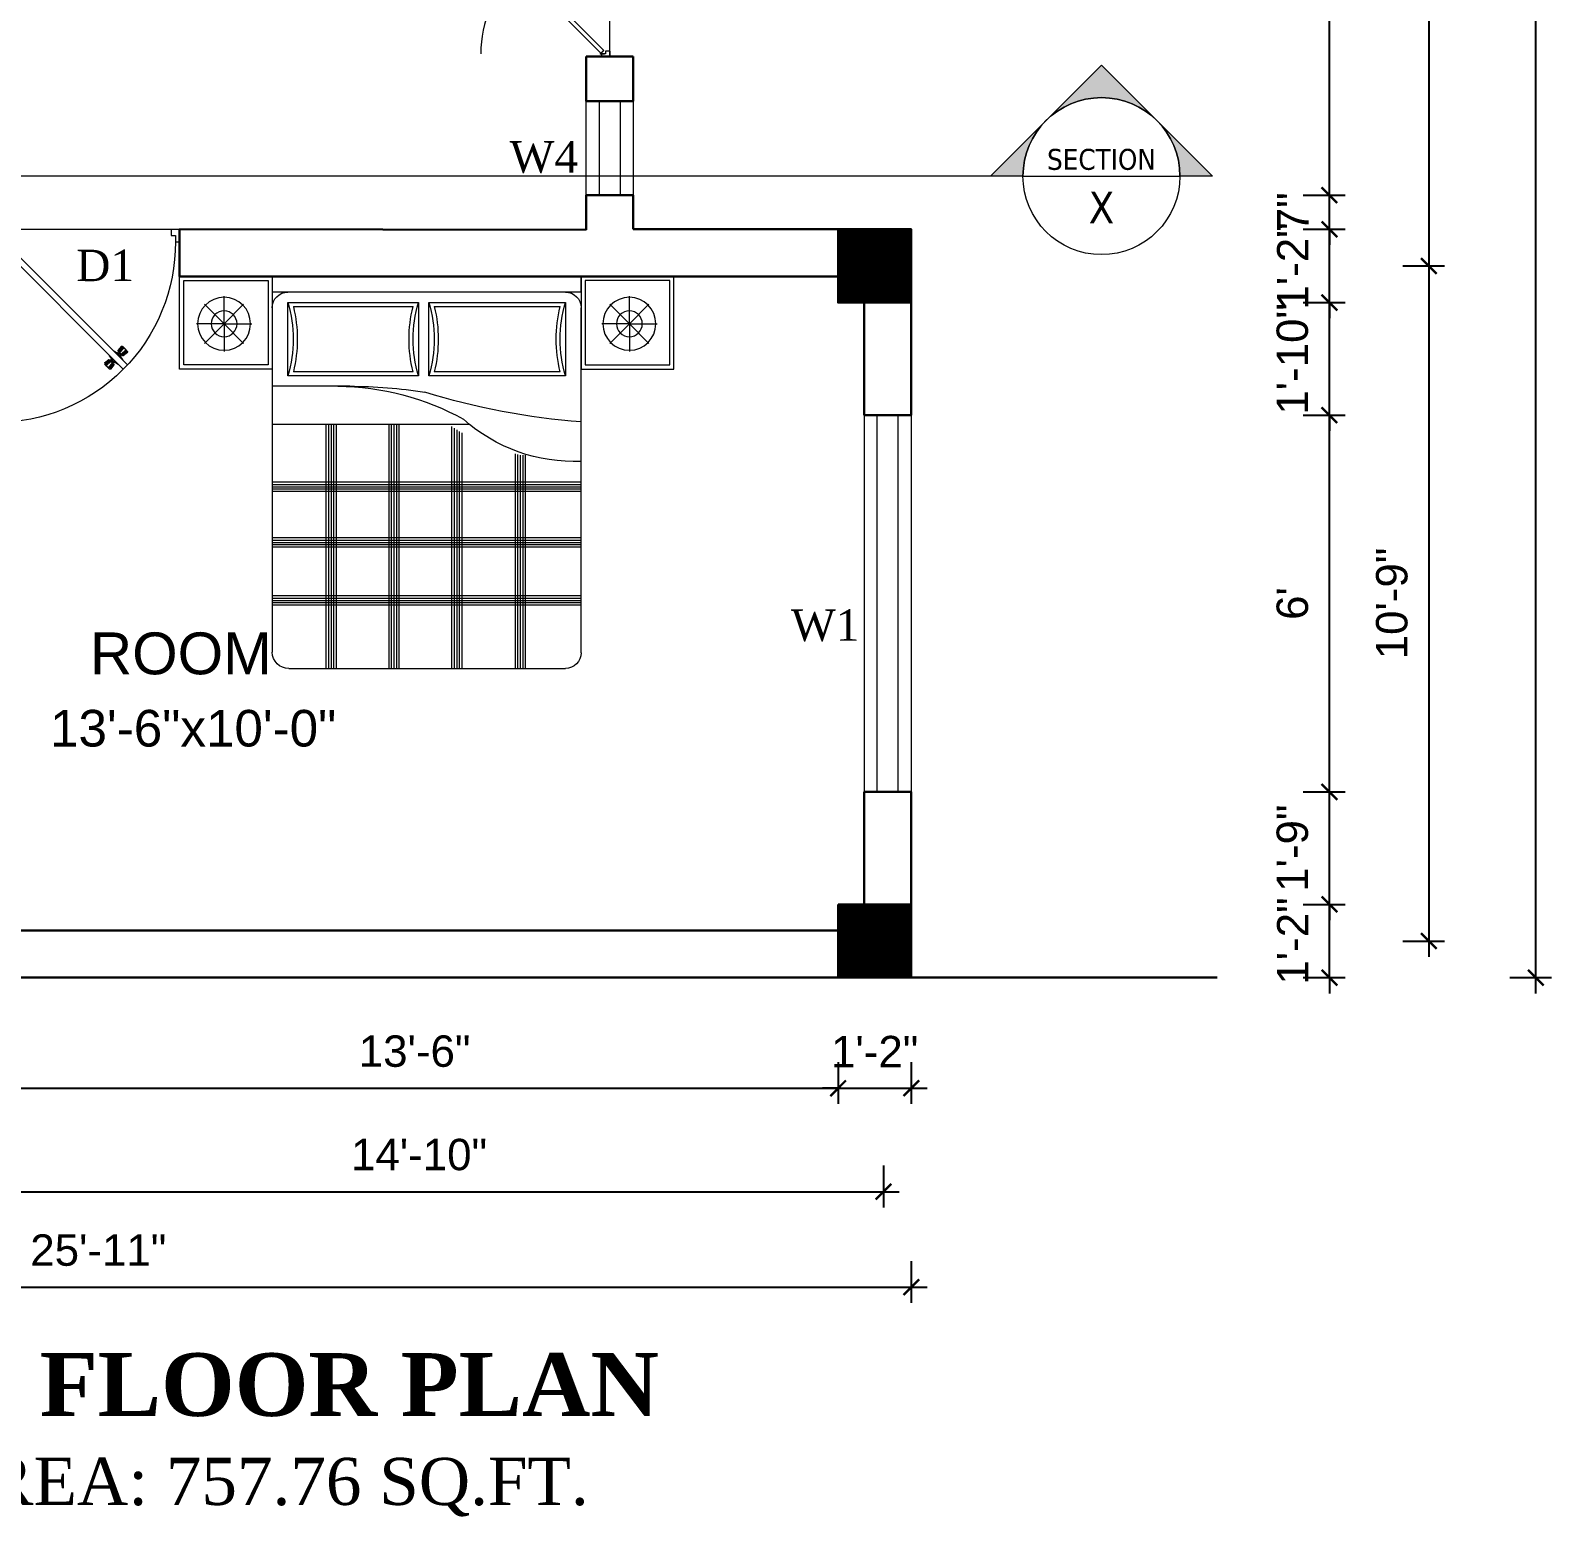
# Model space of a CAD drawing. Header units: inches. Extents: x -4737 to 13205, y 2479 to 13285.
# Drawn here: x -2824.5 to -2533.7, y 10623.5 to 10907.5 of the extents above; entities that cross this region are included whole.
import ezdxf
from ezdxf.enums import TextEntityAlignment as Align

# ---------------------------------------------------------------- set-up
doc = ezdxf.new("R2010")
doc.units = ezdxf.units.IN
doc.header["$MEASUREMENT"] = 0
doc.linetypes.add('HIDDEN2', pattern=[0.1875, 0.125, -0.0625])
for name, color, linetype, lineweight in [('A-FURN', 9, 'Continuous', 5), ('hatch-.09', 8, 'Continuous', 9), ('Label', 7, 'Continuous', 13), ('ns_DIMS', 1, 'Continuous', 0), ('ns_DIMS @ 1', 1, 'Continuous', 0), ('ns_TEXT', 7, 'Continuous', 13), ('PUERTAS', 7, 'Continuous', 9), ('Text', 7, 'Continuous', 13), ('WALL', 12, 'Continuous', 30), ('wall2', 1, 'Continuous', 15), ('windoow', 4, 'Continuous', 5)]:
    doc.layers.add(name, color=color, linetype=linetype, lineweight=lineweight)
doc.layers.add('furniture', color=253, linetype='Continuous')
doc.styles.add('arial 1000', font='arial.ttf')
doc.styles.add('dim', font='arial.ttf', dxfattribs={"height": 7})
doc.styles.get("Standard").update_dxf_attribs({"font": 'arial.ttf'})
doc.styles.add('Tahoma', font='tahoma.ttf')
doc.dimstyles.new("1-8'", dxfattribs={"dimtxt": 6, "dimasz": 3, "dimexe": 3, "dimexo": 6, "dimgap": 4, "dimtad": 1, "dimdec": 0, "dimzin": 0, "dimdsep": 46, "dimlunit": 4, "dimtxsty": 'arial 1000', "dimblk": 'ARCHTICK', "dimcen": 8, "dimdle": 3, "dimclrt": 7, "dimazin": 0, "dimtfac": 1, "dimtdec": 0, "dimtix": 1, "dimtmove": 2, "dimatfit": 3, "dimfxl": 5, "dimfxlon": 1, "dimarcsym": 0})

# ---------------------------------------------------------------- blocks, each defined once
blk = doc.blocks.new('A$C3AED30AC')
at = {"layer": 'A-FURN', "color": 147, "linetype": 'ByBlock'}
for p, q in [((0, 1532.2), (0, 1982.2)), ((0, 1982.2), (450, 1982.2)), ((450, 1982.2), (1949.6, 1982.2)), ((450, 1982.2), (450, 1532.2)), ((450, 1906), (450, 1982.2)), ((1949.6, 1982.2), (1949.6, 1532.2)), ((2399.6, 1982.2), (1949.6, 1982.2)), ((2399.6, 1532.2), (2399.6, 1982.2)), ((450, 1906), (1949.6, 1906)), ((450, 155.2), (450, 1829.8)), ((1949.6, 1829.8), (1949.6, 159)), ((450, 1532.2), (0, 1532.2)), ((1949.6, 1532.2), (2399.6, 1532.2)), ((1869.6, 79), (526.2, 79))]:
    blk.add_line(p, q, dxfattribs=at)
at = {"layer": 'A-FURN', "color": 8}
for p, q in [((20, 1552.2), (20, 1962.2)), ((20, 1962.2), (430, 1962.2)), ((430, 1962.2), (430, 1552.2)), ((1969.6, 1962.2), (1969.6, 1552.2)), ((2379.6, 1962.2), (1969.6, 1962.2)), ((2379.6, 1552.2), (2379.6, 1962.2)), ((430, 1552.2), (20, 1552.2)), ((1969.6, 1552.2), (2379.6, 1552.2))]:
    blk.add_line(p, q, dxfattribs=at)
at = {"layer": 'A-FURN', "color": 5, "linetype": 'ByBlock'}
for p, q in [((216, 1752.2), (121, 1847.2)), ((216, 1752.2), (216, 1886.6)), ((216, 1752.2), (311.1, 1847.2)), ((526.2, 1855.2), (526.2, 1499.6)), ((1189.3, 1855.2), (526.2, 1855.2)), ((1189.3, 1499.6), (1189.3, 1855.2)), ((1873.4, 1855.2), (1240.1, 1855.2)), ((1240.1, 1855.2), (1240.1, 1499.6)), ((1873.4, 1499.6), (1873.4, 1855.2)), ((2183.6, 1752.2), (2088.5, 1847.2)), ((2183.6, 1752.2), (2183.6, 1886.6)), ((2183.6, 1752.2), (2278.6, 1847.2)), ((216, 1752.2), (81.7, 1752.2)), ((216, 1752.2), (121, 1657.2)), ((216, 1752.2), (216, 1752.2)), ((216, 1752.2), (216, 1752.2)), ((216, 1752.2), (216, 1752.2)), ((216, 1752.2), (350.4, 1752.2)), ((216, 1752.2), (216, 1617.8)), ((216, 1752.2), (311.1, 1657.2)), ((2183.6, 1752.2), (2049.2, 1752.2)), ((2183.6, 1752.2), (2088.5, 1657.2)), ((2183.6, 1752.2), (2317.9, 1752.2)), ((2183.6, 1752.2), (2183.6, 1752.2)), ((2183.6, 1752.2), (2183.6, 1752.2)), ((2183.6, 1752.2), (2183.6, 1752.2)), ((2183.6, 1752.2), (2278.6, 1657.2)), ((2183.6, 1752.2), (2183.6, 1617.8)), ((526.2, 1499.6), (1189.3, 1499.6)), ((1240.1, 1499.6), (1873.4, 1499.6)), ((1573.7, 1448.8), (1949.6, 1448.8)), ((996, 1263.6), (1949.6, 1263.6))]:
    blk.add_line(p, q, dxfattribs=at)
at = {"layer": 'A-FURN', "color": 9}
for p, q in [((1163.2, 1835.2), (552.3, 1835.2)), ((1847.3, 1835.2), (1266.2, 1835.2)), ((552.3, 1519.6), (1163.2, 1519.6)), ((1266.2, 1519.6), (1847.3, 1519.6))]:
    blk.add_line(p, q, dxfattribs=at)
at = {"layer": 'A-FURN', "color": 8, "linetype": 'Continuous'}
for p, q in [((1335, 1263.6), (1335, 79)), ((1347, 1263.6), (1347, 79)), ((1359, 1263.6), (1359, 79)), ((1372.1, 1263.6), (1372.1, 79)), ((1384.1, 1263.6), (1384.1, 79)), ((1639.9, 1263.6), (1639.9, 79)), ((1651.9, 1263.6), (1651.9, 79)), ((1663.9, 1263.6), (1663.9, 79)), ((1676.9, 1263.6), (1676.9, 79)), ((1688.9, 1263.6), (1688.9, 79)), ((1029.9, 1223.1), (1029.9, 79)), ((1041.9, 1230), (1041.9, 79)), ((1053.9, 1237.2), (1053.9, 79)), ((1067, 1245.2), (1067, 79)), ((1079, 1252.8), (1079, 79)), ((722, 1114.6), (722, 79)), ((734, 1114.6), (734, 79)), ((746, 1114.6), (746, 79)), ((759.1, 1117.1), (759.1, 79)), ((771.1, 1120.2), (771.1, 79)), ((450, 983.2), (1949.6, 983.2)), ((450, 971.2), (1949.6, 971.2)), ((450, 959.2), (1949.6, 959.2)), ((450, 949.8), (1949.6, 949.8)), ((450, 937.8), (1949.6, 937.8)), ((450, 713), (1949.6, 713)), ((450, 701), (1949.6, 701)), ((450, 689), (1949.6, 689)), ((450, 679.6), (1949.6, 679.6)), ((450, 667.6), (1949.6, 667.6)), ((450, 431.1), (1949.6, 431.1)), ((450, 419.1), (1949.6, 419.1)), ((450, 407.1), (1949.6, 407.1)), ((450, 397.7), (1949.6, 397.7)), ((450, 385.7), (1949.6, 385.7))]:
    blk.add_line(p, q, dxfattribs=at)
at = {"layer": 'A-FURN', "color": 5, "linetype": 'ByBlock'}
for centre, radius in [((216, 1752.2), 128.5), ((2183.6, 1752.2), 128.5), ((216, 1752.2), 62.8), ((2183.6, 1752.2), 62.8)]:
    blk.add_circle(centre, radius, dxfattribs=at)
at = {"layer": 'A-FURN', "color": 147, "linetype": 'ByBlock'}
for centre, radius, start, end in [((526.2, 1829.8), 76.2, 90, 180), ((1873.4, 1829.8), 76.2, 0, 90), ((526.2, 155.2), 76.2, 180, 270), ((1869.6, 159), 80, 270, 0)]:
    blk.add_arc(centre, radius, start, end, dxfattribs=at)
at = {"layer": 'A-FURN', "color": 5, "linetype": 'ByBlock'}
for centre, radius, start, end in [((-83.4, 1677.4), 635, 343.7398, 16.2602), ((1798.9, 1677.4), 635, 163.73979, 196.26021), ((630.5, 1677.4), 635, 343.7398, 16.2602), ((2483, 1677.4), 635, 163.73979, 196.26021), ((193.9, 4688.5), 3422.4, 274.28895, 287.24996), ((1638.5, 177.4), 1271.4, 90.35642, 119.03891), ((1572.9, -870.3), 2319.1, 89.98014, 99.03119), ((485.1, 1886.5), 802.9, 267.49694, 311.91323)]:
    blk.add_arc(centre, radius, start, end, dxfattribs=at)
at = {"layer": 'A-FURN', "color": 9}
for centre, start, end in [((-83.4, 1677.4), 346.05939, 13.94061), ((1798.9, 1677.4), 166.05939, 193.94061), ((630.5, 1677.4), 346.05939, 13.94061), ((2483, 1677.4), 166.05939, 193.94061)]:
    blk.add_arc(centre, 655, start, end, dxfattribs=at)
blk = doc.blocks.new('3ft')
at = {"layer": 'PUERTAS', "color": 2}
for p, q in [((1.01, 2.52), (25.23, 26.74)), ((26.05, 25.92), (25.23, 26.74)), ((26.05, 25.92), (1.77, 1.64)), ((21.99, 26.11), (21.98, 26.13)), ((25.42, 22.68), (25.43, 22.67)), ((0, 2.4), (0, 0)), ((0.72, 2.4), (0, 2.4)), ((1.6, 0), (0, 0)), ((0.72, 1.52), (0.72, 2.44)), ((0.8, 1.52), (0.72, 1.52)), ((0.8, 1.52), (0.8, 2.41)), ((0.8, 1.2), (0.8, 1.52)), ((1.6, 1.2), (0.8, 1.2)), ((1.57, 1.84), (0.94, 2.47)), ((1.63, 1.89), (0.97, 2.55)), ((1.63, 1.89), (1.57, 1.84)), ((1.77, 1.64), (1.57, 1.84)), ((1.6, 0), (1.6, 1.2)), ((34.4, 0), (34.4, 1.2)), ((34.4, 1.2), (35.2, 1.2)), ((34.4, 0), (36, 0)), ((35.2, 1.2), (35.2, 2.4)), ((35.2, 2.4), (36, 2.4)), ((36, 0), (36, 2.4))]:
    blk.add_line(p, q, dxfattribs=at)
at = {"layer": 'PUERTAS', "color": 1}
for p, q in [((21.67, 25.73), (22.17, 26.23)), ((21.7, 25.82), (22.14, 26.26)), ((22.58, 26.7), (22.14, 26.26)), ((22.67, 26.73), (22.17, 26.23)), ((22.61, 26.67), (22.58, 26.7)), ((23.45, 25.91), (22.79, 26.73)), ((22.49, 24.95), (21.67, 25.61)), ((21.73, 25.79), (21.7, 25.82)), ((22.6, 24.96), (23.02, 25.38)), ((22.61, 24.25), (22.92, 24.72)), ((22.62, 24.13), (22.61, 24.14)), ((22.7, 25.07), (22.71, 25.06)), ((22.82, 25.06), (23.08, 25.32)), ((22.94, 24.95), (22.83, 25.07)), ((22.92, 24.72), (22.92, 24.72)), ((22.93, 24.94), (23.19, 25.21)), ((22.93, 24.84), (22.93, 24.83)), ((23.44, 25.81), (23.02, 25.38)), ((23.34, 25.58), (23.08, 25.32)), ((23.46, 25.47), (23.19, 25.21)), ((23.33, 25.7), (23.34, 25.69)), ((23.45, 25.46), (23.33, 25.57)), ((23.44, 23.31), (23.45, 23.3)), ((23.56, 23.3), (24.03, 23.61)), ((23.57, 25.47), (23.57, 25.47)), ((24.15, 25.79), (23.68, 25.48)), ((23.68, 25.48), (23.68, 25.48)), ((24.03, 23.61), (24.03, 23.62)), ((24.14, 23.62), (24.14, 23.62)), ((24.25, 23.62), (24.51, 23.89)), ((24.27, 25.78), (24.26, 25.79)), ((24.26, 23.29), (24.69, 23.71)), ((24.26, 23.63), (24.37, 23.52)), ((24.37, 23.52), (24.63, 23.77)), ((24.37, 23.4), (24.37, 23.4)), ((24.78, 24.15), (24.51, 23.89)), ((24.89, 24.03), (24.63, 23.77)), ((25.11, 24.14), (24.69, 23.71)), ((24.77, 24.14), (24.88, 24.03)), ((24.79, 24.38), (24.78, 24.37)), ((24.78, 24.26), (24.78, 24.26)), ((25.1, 24.84), (24.79, 24.38)), ((25, 24.03), (25, 24.03)), ((25.09, 24.96), (25.1, 24.95)), ((25.22, 24.14), (26.03, 23.48)), ((26.04, 23.37), (25.54, 22.86)), ((26.01, 23.27), (25.57, 22.83)), ((25.98, 23.3), (26.01, 23.27)), ((24.26, 23.18), (24.92, 22.37)), ((25.04, 22.36), (25.54, 22.86)), ((25.1, 22.42), (25.13, 22.39)), ((25.13, 22.39), (25.57, 22.83))]:
    blk.add_line(p, q, dxfattribs=at)
at = {"layer": 'PUERTAS', "color": 8}
for p, q in [((22.13, 26.28), (21.98, 26.13)), ((22.13, 26.28), (22.27, 26.42)), ((22.29, 26.41), (22.27, 26.42)), ((23.16, 25.52), (22.34, 26.39)), ((23.3, 25.66), (22.5, 26.56)), ((23.41, 25.77), (22.65, 26.71)), ((23.46, 25.83), (22.72, 26.75)), ((22.57, 24.94), (21.65, 25.68)), ((22.63, 24.99), (21.69, 25.75)), ((22.74, 25.1), (21.84, 25.9)), ((22.88, 25.24), (22.01, 26.06)), ((22.69, 24.32), (23.02, 24.83)), ((22.95, 24.96), (22.84, 25.07)), ((22.98, 24.99), (22.86, 25.1)), ((23.03, 25.04), (22.91, 25.15)), ((22.91, 24.53), (23.1, 24.91)), ((23.11, 25.12), (22.99, 25.23)), ((23.13, 24.76), (23.18, 24.99)), ((23.28, 25.3), (23.17, 25.41)), ((23.36, 25.37), (23.25, 25.49)), ((23.31, 24.94), (23.28, 25.08)), ((23.41, 25.43), (23.3, 25.54)), ((23.46, 25.09), (23.32, 25.13)), ((23.44, 25.45), (23.33, 25.56)), ((23.64, 25.27), (23.41, 25.22)), ((23.87, 25.49), (23.49, 25.3)), ((24.08, 25.71), (23.57, 25.38)), ((23.63, 23.38), (24.14, 23.72)), ((23.84, 23.6), (24.22, 23.79)), ((24.07, 23.82), (24.3, 23.88)), ((24.25, 24), (24.39, 23.97)), ((24.25, 23.26), (24.99, 22.34)), ((24.27, 23.64), (24.38, 23.53)), ((24.3, 23.67), (24.41, 23.56)), ((24.3, 23.32), (25.06, 22.38)), ((24.35, 23.72), (24.46, 23.61)), ((24.4, 24.15), (24.43, 24.01)), ((24.41, 23.43), (25.2, 22.53)), ((24.43, 23.8), (24.54, 23.69)), ((24.58, 24.33), (24.52, 24.1)), ((24.55, 23.57), (25.37, 22.7)), ((24.6, 23.97), (24.72, 23.86)), ((24.8, 24.56), (24.61, 24.18)), ((25.02, 24.77), (24.68, 24.26)), ((24.68, 24.05), (24.79, 23.94)), ((24.73, 24.1), (24.85, 23.99)), ((24.76, 24.13), (24.87, 24.02)), ((24.83, 23.85), (25.7, 23.03)), ((24.97, 23.99), (25.87, 23.2)), ((25.08, 24.1), (26.02, 23.34)), ((25.14, 24.15), (26.06, 23.41)), ((25.58, 22.82), (25.43, 22.67)), ((25.58, 22.82), (25.73, 22.97)), ((25.72, 22.98), (25.73, 22.97)), ((0, 0), (36, 0))]:
    blk.add_line(p, q, dxfattribs=at)
at = {"layer": 'PUERTAS', "color": 2}
for radius in [0.155, 0.0752]:
    blk.add_circle((0.82, 2.56), radius, dxfattribs=at)
at = {"layer": 'PUERTAS', "color": 8}
blk.add_arc((0.82, 2.56), 34.38, 359.7285, 90.0333, dxfattribs=at)
at = {"layer": 'PUERTAS', "color": 1}
for centre, start, end in [((22.73, 26.68), 38.9236, 135), ((22.54, 25.01), 231.0764, 315), ((22.67, 24.2), 135, 225), ((22.77, 25.12), 225, 315), ((22.99, 24.89), 135, 219.7428), ((22.87, 24.78), 315, 39.7428), ((23.28, 25.63), 315, 45), ((23.39, 25.86), 315, 38.9236), ((23.51, 23.36), 225, 315), ((23.51, 25.41), 50.2572, 135), ((23.62, 25.53), 230.2572, 315), ((24.09, 23.56), 50.2572, 135), ((24.2, 23.68), 230.2572, 315), ((24.2, 25.73), 45, 135), ((24.32, 23.23), 135, 218.9236), ((24.42, 23.46), 135, 225), ((24.84, 24.31), 135, 219.7428), ((24.72, 24.21), 315, 39.7428), ((24.94, 23.98), 45, 135), ((25.04, 24.89), 315, 45), ((25.17, 24.08), 51.0764, 135), ((25.98, 23.42), 315, 51.0764), ((24.98, 22.42), 218.9236, 315)]:
    blk.add_arc(centre, 0.08, start, end, dxfattribs=at)
blk = doc.blocks.new('*U36')
at = {"color": 3}
blk.add_blockref('3ft', (0, 0), dxfattribs=at)
blk = doc.blocks.new('2ft6in')
at = {"layer": 'PUERTAS', "color": 2}
for p, q in [((0.84, 2.1), (21.02, 22.28)), ((21.71, 21.6), (21.02, 22.28)), ((21.71, 21.6), (1.47, 1.37)), ((18.33, 21.76), (18.31, 21.77)), ((21.18, 18.9), (21.2, 18.89)), ((0, 2), (0, 0)), ((0.6, 2), (0, 2)), ((1.33, 0), (0, 0)), ((0.6, 1.26), (0.6, 2.04)), ((0.67, 1.26), (0.6, 1.26)), ((0.67, 1.26), (0.67, 2.01)), ((0.67, 1), (0.67, 1.26)), ((1.33, 1), (0.67, 1)), ((1.31, 1.53), (0.79, 2.06)), ((1.36, 1.58), (0.81, 2.12)), ((1.36, 1.58), (1.31, 1.53)), ((1.47, 1.37), (1.31, 1.53)), ((1.33, 0), (1.33, 1)), ((28.67, 0), (28.67, 1)), ((28.67, 1), (29.33, 1)), ((28.67, 0), (30, 0)), ((29.33, 1), (29.33, 2)), ((29.33, 2), (30, 2)), ((30, 0), (30, 2))]:
    blk.add_line(p, q, dxfattribs=at)
at = {"layer": 'PUERTAS', "color": 1}
for p, q in [((18.06, 21.44), (18.48, 21.86)), ((18.08, 21.51), (18.45, 21.88)), ((18.82, 22.25), (18.45, 21.88)), ((18.9, 22.28), (18.48, 21.86)), ((18.84, 22.23), (18.82, 22.25)), ((19.54, 21.59), (18.99, 22.27)), ((18.74, 20.79), (18.06, 21.34)), ((18.11, 21.49), (18.08, 21.51)), ((18.83, 20.8), (19.18, 21.15)), ((18.84, 20.21), (19.1, 20.6)), ((18.85, 20.11), (18.84, 20.12)), ((18.92, 20.89), (18.93, 20.88)), ((19.02, 20.88), (19.24, 21.1)), ((19.12, 20.8), (19.03, 20.89)), ((19.1, 20.7), (19.11, 20.69)), ((19.1, 20.6), (19.1, 20.6)), ((19.11, 20.79), (19.33, 21.01)), ((19.54, 21.5), (19.18, 21.15)), ((19.45, 21.31), (19.24, 21.1)), ((19.55, 21.22), (19.33, 21.01)), ((19.45, 21.41), (19.45, 21.41)), ((19.54, 21.22), (19.45, 21.31)), ((19.53, 19.43), (19.54, 19.42)), ((19.64, 21.23), (19.64, 21.23)), ((19.64, 19.42), (20.02, 19.67)), ((19.74, 21.24), (19.73, 21.23)), ((20.12, 21.49), (19.74, 21.24)), ((20.02, 19.67), (20.03, 19.68)), ((20.12, 19.68), (20.12, 19.68)), ((20.21, 19.69), (20.43, 19.9)), ((20.22, 21.48), (20.22, 21.49)), ((20.22, 19.41), (20.57, 19.76)), ((20.22, 19.69), (20.31, 19.6)), ((20.22, 19.32), (20.76, 18.64)), ((20.31, 19.6), (20.52, 19.81)), ((20.31, 19.5), (20.31, 19.5)), ((20.65, 20.12), (20.43, 19.9)), ((20.74, 20.03), (20.52, 19.81)), ((20.93, 20.11), (20.57, 19.76)), ((20.64, 20.11), (20.73, 20.02)), ((20.66, 20.31), (20.65, 20.31)), ((20.65, 20.21), (20.65, 20.22)), ((20.91, 20.7), (20.66, 20.31)), ((20.84, 20.02), (20.83, 20.03)), ((20.86, 18.63), (21.28, 19.05)), ((20.91, 20.8), (20.91, 20.79)), ((20.91, 18.68), (20.94, 18.66)), ((20.94, 18.66), (21.31, 19.03)), ((21.02, 20.12), (21.7, 19.57)), ((21.7, 19.47), (21.28, 19.05)), ((21.67, 19.4), (21.31, 19.03)), ((21.65, 19.42), (21.67, 19.4))]:
    blk.add_line(p, q, dxfattribs=at)
at = {"layer": 'PUERTAS', "color": 8}
for p, q in [((18.44, 21.9), (18.31, 21.77)), ((18.44, 21.9), (18.56, 22.02)), ((18.58, 22.01), (18.56, 22.02)), ((19.3, 21.26), (18.61, 22)), ((19.42, 21.38), (18.75, 22.14)), ((19.51, 21.48), (18.88, 22.26)), ((19.55, 21.53), (18.93, 22.3)), ((18.81, 20.78), (18.04, 21.4)), ((18.86, 20.83), (18.08, 21.46)), ((18.95, 20.92), (18.2, 21.58)), ((19.07, 21.03), (18.34, 21.72)), ((18.91, 20.27), (19.19, 20.69)), ((19.13, 20.8), (19.03, 20.9)), ((19.15, 20.82), (19.05, 20.92)), ((19.09, 20.44), (19.25, 20.76)), ((19.19, 20.87), (19.1, 20.96)), ((19.25, 20.93), (19.16, 21.02)), ((19.28, 20.63), (19.32, 20.83)), ((19.4, 21.08), (19.31, 21.17)), ((19.47, 21.15), (19.38, 21.24)), ((19.43, 20.78), (19.4, 20.9)), ((19.51, 21.19), (19.42, 21.28)), ((19.55, 20.91), (19.43, 20.94)), ((19.53, 21.21), (19.44, 21.3)), ((19.7, 21.06), (19.51, 21.01)), ((19.89, 21.24), (19.58, 21.08)), ((20.07, 21.42), (19.64, 21.15)), ((19.69, 19.49), (20.12, 19.76)), ((19.87, 19.67), (20.18, 19.83)), ((20.06, 19.85), (20.25, 19.9)), ((20.21, 20), (20.33, 19.97)), ((20.21, 19.38), (20.83, 18.61)), ((20.23, 19.7), (20.32, 19.61)), ((20.25, 19.72), (20.34, 19.63)), ((20.25, 19.43), (20.88, 18.65)), ((20.29, 19.76), (20.38, 19.67)), ((20.33, 20.13), (20.36, 20.01)), ((20.34, 19.53), (21, 18.77)), ((20.36, 19.83), (20.45, 19.74)), ((20.48, 20.28), (20.44, 20.08)), ((20.46, 19.64), (21.14, 18.91)), ((20.5, 19.98), (20.6, 19.89)), ((20.67, 20.47), (20.51, 20.15)), ((20.85, 20.64), (20.57, 20.22)), ((20.57, 20.04), (20.66, 19.95)), ((20.61, 20.09), (20.7, 19.99)), ((20.63, 20.11), (20.72, 20.01)), ((20.69, 19.87), (21.42, 19.19)), ((20.81, 19.99), (21.56, 19.33)), ((20.9, 20.08), (21.68, 19.45)), ((20.95, 20.13), (21.72, 19.51)), ((21.32, 19.01), (21.2, 18.89)), ((21.32, 19.01), (21.44, 19.14)), ((21.43, 19.15), (21.44, 19.14)), ((0, 0), (30, 0))]:
    blk.add_line(p, q, dxfattribs=at)
at = {"layer": 'PUERTAS', "color": 2}
for radius in [0.129, 0.0627]:
    blk.add_circle((0.68, 2.14), radius, dxfattribs=at)
at = {"layer": 'PUERTAS', "color": 8}
blk.add_arc((0.68, 2.14), 28.65, 359.7285, 90.0333, dxfattribs=at)
at = {"layer": 'PUERTAS', "color": 1}
for centre, start, end in [((18.94, 22.23), 38.9236, 135), ((18.78, 20.84), 231.0764, 315), ((18.89, 20.16), 135, 225), ((18.97, 20.93), 225, 315), ((19.16, 20.74), 135, 219.7428), ((19.06, 20.65), 315, 39.7428), ((19.4, 21.36), 315, 45), ((19.49, 21.55), 315, 38.9236), ((19.59, 19.47), 225, 315), ((19.6, 21.18), 50.2572, 135), ((19.68, 21.28), 230.2572, 315), ((20.07, 19.63), 50.2572, 135), ((20.17, 21.44), 45, 135), ((20.16, 19.73), 230.2572, 315), ((20.27, 19.36), 135, 218.9236), ((20.35, 19.55), 135, 225), ((20.7, 20.26), 135, 219.7428), ((20.6, 20.17), 315, 39.7428), ((20.78, 19.98), 45, 135), ((20.82, 18.68), 218.9236, 315), ((20.87, 20.75), 315, 45), ((20.98, 20.07), 51.0764, 135), ((21.65, 19.52), 315, 51.0764)]:
    blk.add_arc(centre, 0.0667, start, end, dxfattribs=at)
blk = doc.blocks.new('*U37')
at = {"color": 3, "xscale": -1}
blk.add_blockref('2ft6in', (42, 0), dxfattribs=at)
blk = doc.blocks.new('_ArchTick')
at = {"color": 0, "const_width": 0.15}
blk.add_lwpolyline([(-0.5, -0.5), (0.5, 0.5)], dxfattribs=at)
blk = doc.blocks.new('*D837')
at = {"layer": 'Defpoints', "color": 0, "transparency": 16777216}
for p in [(-2656.1, 10740.48), (-2576.19, 10740.48), (-2656.1, 10726.48)]:
    blk.add_point(p, dxfattribs=at)
at = {"layer": 'ns_DIMS', "color": 0, "lineweight": -2, "transparency": 16777216}
for p, q in [((-2576.19, 10740.48), (-2576.19, 10743.48)), ((-2581.19, 10740.48), (-2573.19, 10740.48)), ((-2576.19, 10726.48), (-2576.19, 10740.48)), ((-2581.19, 10726.48), (-2573.19, 10726.48)), ((-2576.19, 10726.48), (-2576.19, 10723.48))]:
    blk.add_line(p, q, dxfattribs=at)
at = {"layer": 'ns_DIMS', "color": 0, "lineweight": -2, "transparency": 16777216, "xscale": 3, "yscale": 3, "zscale": 3}
for p, rotation in [((-2576.19, 10740.48), 270), ((-2576.19, 10726.48), 90)]:
    blk.add_blockref('_ArchTick', p, dxfattribs=dict(at, rotation=rotation))
at = {"layer": 'ns_DIMS', "color": 7, "transparency": 16777216, "insert": (-2583.2, 10733.48), "char_height": 6, "attachment_point": 5, "rotation": 90, "style": 'arial 1000'}
blk.add_mtext('1\'-2"', dxfattribs=at)
blk = doc.blocks.new('*D838')
at = {"layer": 'Defpoints', "color": 0, "transparency": 16777216}
for p in [(-2656.1, 10761.97), (-2576.19, 10761.97), (-2656.1, 10740.48)]:
    blk.add_point(p, dxfattribs=at)
at = {"layer": 'ns_DIMS', "color": 0, "lineweight": -2, "transparency": 16777216}
for p, q in [((-2576.19, 10761.97), (-2576.19, 10764.97)), ((-2581.19, 10761.97), (-2573.19, 10761.97)), ((-2576.19, 10740.48), (-2576.19, 10761.97)), ((-2581.19, 10740.48), (-2573.19, 10740.48)), ((-2576.19, 10740.48), (-2576.19, 10737.48))]:
    blk.add_line(p, q, dxfattribs=at)
at = {"layer": 'ns_DIMS', "color": 0, "lineweight": -2, "transparency": 16777216, "xscale": 3, "yscale": 3, "zscale": 3}
for p, rotation in [((-2576.19, 10761.97), 270), ((-2576.19, 10740.48), 90)]:
    blk.add_blockref('_ArchTick', p, dxfattribs=dict(at, rotation=rotation))
at = {"layer": 'ns_DIMS', "color": 7, "transparency": 16777216, "insert": (-2583.25, 10751.22), "char_height": 6, "attachment_point": 5, "rotation": 90, "style": 'arial 1000'}
blk.add_mtext('1\'-9"', dxfattribs=at)
blk = doc.blocks.new('*D839')
at = {"layer": 'Defpoints', "color": 0, "transparency": 16777216}
for p in [(-2656.1, 10833.97), (-2576.19, 10833.97), (-2656.1, 10761.97)]:
    blk.add_point(p, dxfattribs=at)
at = {"layer": 'ns_DIMS', "color": 0, "lineweight": -2, "transparency": 16777216}
for p, q in [((-2576.19, 10758.97), (-2576.19, 10836.97)), ((-2581.19, 10833.97), (-2573.19, 10833.97)), ((-2581.19, 10761.97), (-2573.19, 10761.97))]:
    blk.add_line(p, q, dxfattribs=at)
at = {"layer": 'ns_DIMS', "color": 0, "lineweight": -2, "transparency": 16777216, "xscale": 3, "yscale": 3, "zscale": 3}
for p, rotation in [((-2576.19, 10833.97), 90), ((-2576.19, 10761.97), 270)]:
    blk.add_blockref('_ArchTick', p, dxfattribs=dict(at, rotation=rotation))
at = {"layer": 'ns_DIMS', "color": 7, "transparency": 16777216, "insert": (-2583.25, 10797.97), "char_height": 6, "attachment_point": 5, "rotation": 90, "style": 'arial 1000'}
blk.add_mtext("6'", dxfattribs=at)
blk = doc.blocks.new('*D840')
at = {"layer": 'Defpoints', "color": 0, "transparency": 16777216}
for p in [(-2656.1, 10855.48), (-2576.19, 10855.48), (-2656.1, 10833.97)]:
    blk.add_point(p, dxfattribs=at)
at = {"layer": 'ns_DIMS', "color": 0, "lineweight": -2, "transparency": 16777216}
for p, q in [((-2576.19, 10855.48), (-2576.19, 10858.48)), ((-2581.19, 10855.48), (-2573.19, 10855.48)), ((-2576.19, 10833.97), (-2576.19, 10855.48)), ((-2581.19, 10833.97), (-2573.19, 10833.97)), ((-2576.19, 10833.97), (-2576.19, 10830.97))]:
    blk.add_line(p, q, dxfattribs=at)
at = {"layer": 'ns_DIMS', "color": 0, "lineweight": -2, "transparency": 16777216, "xscale": 3, "yscale": 3, "zscale": 3}
for p, rotation in [((-2576.19, 10855.48), 270), ((-2576.19, 10833.97), 90)]:
    blk.add_blockref('_ArchTick', p, dxfattribs=dict(at, rotation=rotation))
at = {"layer": 'ns_DIMS', "color": 7, "transparency": 16777216, "insert": (-2583.25, 10844.72), "char_height": 6, "attachment_point": 5, "rotation": 90, "style": 'arial 1000'}
blk.add_mtext('1\'-10"', dxfattribs=at)
blk = doc.blocks.new('*D841')
at = {"layer": 'Defpoints', "color": 0, "transparency": 16777216}
for p in [(-2656.1, 10869.48), (-2576.19, 10869.48), (-2656.1, 10855.48)]:
    blk.add_point(p, dxfattribs=at)
at = {"layer": 'ns_DIMS', "color": 0, "lineweight": -2, "transparency": 16777216}
for p, q in [((-2576.19, 10869.48), (-2576.19, 10872.48)), ((-2581.19, 10869.48), (-2573.19, 10869.48)), ((-2576.19, 10855.48), (-2576.19, 10869.48)), ((-2581.19, 10855.48), (-2573.19, 10855.48)), ((-2576.19, 10855.48), (-2576.19, 10852.48))]:
    blk.add_line(p, q, dxfattribs=at)
at = {"layer": 'ns_DIMS', "color": 0, "lineweight": -2, "transparency": 16777216, "xscale": 3, "yscale": 3, "zscale": 3}
for p, rotation in [((-2576.19, 10869.48), 270), ((-2576.19, 10855.48), 90)]:
    blk.add_blockref('_ArchTick', p, dxfattribs=dict(at, rotation=rotation))
at = {"layer": 'ns_DIMS', "color": 7, "transparency": 16777216, "insert": (-2583.2, 10862.48), "char_height": 6, "attachment_point": 5, "rotation": 90, "style": 'arial 1000'}
blk.add_mtext('1\'-2"', dxfattribs=at)
blk = doc.blocks.new('*D842')
at = {"layer": 'Defpoints', "color": 0, "transparency": 16777216}
for p in [(-2709.24, 10875.99), (-2576.19, 10875.99), (-2656.1, 10869.48)]:
    blk.add_point(p, dxfattribs=at)
at = {"layer": 'ns_DIMS', "color": 0, "lineweight": -2, "transparency": 16777216}
for p, q in [((-2576.19, 10875.99), (-2576.19, 10878.99)), ((-2581.19, 10875.99), (-2573.19, 10875.99)), ((-2576.19, 10869.48), (-2576.19, 10875.99)), ((-2581.19, 10869.48), (-2573.19, 10869.48)), ((-2576.19, 10869.48), (-2576.19, 10866.48))]:
    blk.add_line(p, q, dxfattribs=at)
at = {"layer": 'ns_DIMS', "color": 0, "lineweight": -2, "transparency": 16777216, "xscale": 3, "yscale": 3, "zscale": 3}
for p, rotation in [((-2576.19, 10875.99), 270), ((-2576.19, 10869.48), 90)]:
    blk.add_blockref('_ArchTick', p, dxfattribs=dict(at, rotation=rotation))
at = {"layer": 'ns_DIMS', "color": 7, "transparency": 16777216, "insert": (-2583.19, 10872.73), "char_height": 6, "attachment_point": 5, "rotation": 90, "style": 'arial 1000'}
blk.add_mtext('7"', dxfattribs=at)
blk = doc.blocks.new('*D851')
at = {"layer": 'Defpoints', "color": 0, "transparency": 16777216}
for p in [(-2709.24, 10978.2), (-2576.19, 10978.2), (-2709.24, 10875.99)]:
    blk.add_point(p, dxfattribs=at)
at = {"layer": 'ns_DIMS', "color": 0, "lineweight": -2, "transparency": 16777216}
for p, q in [((-2576.19, 10872.99), (-2576.19, 10981.2)), ((-2581.19, 10978.2), (-2573.19, 10978.2)), ((-2581.19, 10875.99), (-2573.19, 10875.99))]:
    blk.add_line(p, q, dxfattribs=at)
at = {"layer": 'ns_DIMS', "color": 0, "lineweight": -2, "transparency": 16777216, "xscale": 3, "yscale": 3, "zscale": 3}
for p, rotation in [((-2576.19, 10978.2), 90), ((-2576.19, 10875.99), 270)]:
    blk.add_blockref('_ArchTick', p, dxfattribs=dict(at, rotation=rotation))
at = {"layer": 'ns_DIMS', "color": 7, "transparency": 16777216, "insert": (-2583.25, 10927.09), "char_height": 6, "attachment_point": 5, "rotation": 90, "style": 'arial 1000'}
blk.add_mtext('8\'-6"', dxfattribs=at)
blk = doc.blocks.new('*D859')
at = {"layer": 'Defpoints', "color": 0, "transparency": 16777216}
for p in [(-2709.24, 10991.34), (-2656.1, 10862.48), (-2557.18, 10862.48)]:
    blk.add_point(p, dxfattribs=at)
at = {"layer": 'ns_DIMS', "color": 0, "lineweight": -2, "transparency": 16777216}
for p, q in [((-2557.18, 10994.34), (-2557.18, 10859.48)), ((-2562.18, 10991.34), (-2554.18, 10991.34)), ((-2562.18, 10862.48), (-2554.18, 10862.48))]:
    blk.add_line(p, q, dxfattribs=at)
at = {"layer": 'ns_DIMS', "color": 0, "lineweight": -2, "transparency": 16777216, "xscale": 3, "yscale": 3, "zscale": 3}
for p, rotation in [((-2557.18, 10991.34), 90), ((-2557.18, 10862.48), 270)]:
    blk.add_blockref('_ArchTick', p, dxfattribs=dict(at, rotation=rotation))
at = {"layer": 'ns_DIMS', "color": 7, "transparency": 16777216, "insert": (-2564.24, 10926.91), "char_height": 6, "attachment_point": 5, "rotation": 90, "style": 'arial 1000'}
blk.add_mtext('10\'-9"', dxfattribs=at)
blk = doc.blocks.new('*D860')
at = {"layer": 'Defpoints', "color": 0, "transparency": 16777216}
for p in [(-2656.1, 10862.48), (-2656.1, 10733.48), (-2557.18, 10733.48)]:
    blk.add_point(p, dxfattribs=at)
at = {"layer": 'ns_DIMS', "color": 0, "lineweight": -2, "transparency": 16777216}
for p, q in [((-2557.18, 10865.48), (-2557.18, 10730.48)), ((-2562.18, 10862.48), (-2554.18, 10862.48)), ((-2562.18, 10733.48), (-2554.18, 10733.48))]:
    blk.add_line(p, q, dxfattribs=at)
at = {"layer": 'ns_DIMS', "color": 0, "lineweight": -2, "transparency": 16777216, "xscale": 3, "yscale": 3, "zscale": 3}
for p, rotation in [((-2557.18, 10862.48), 90), ((-2557.18, 10733.48), 270)]:
    blk.add_blockref('_ArchTick', p, dxfattribs=dict(at, rotation=rotation))
at = {"layer": 'ns_DIMS', "color": 7, "transparency": 16777216, "insert": (-2564.24, 10797.98), "char_height": 6, "attachment_point": 5, "rotation": 90, "style": 'arial 1000'}
blk.add_mtext('10\'-9"', dxfattribs=at)
blk = doc.blocks.new('*D770')
at = {"layer": 'Defpoints', "color": 0, "transparency": 16777216}
for p in [(-2764.7, 11135.12), (-2536.73, 11135.12), (-2656.1, 10726.48)]:
    blk.add_point(p, dxfattribs=at)
at = {"layer": 'ns_DIMS', "color": 0, "lineweight": -2, "transparency": 16777216}
for p, q in [((-2536.73, 10723.48), (-2536.73, 11138.12)), ((-2541.73, 11135.12), (-2533.73, 11135.12)), ((-2541.73, 10726.48), (-2533.73, 10726.48))]:
    blk.add_line(p, q, dxfattribs=at)
at = {"layer": 'ns_DIMS', "color": 0, "lineweight": -2, "transparency": 16777216, "xscale": 3, "yscale": 3, "zscale": 3}
for p, rotation in [((-2536.73, 11135.12), 90), ((-2536.73, 10726.48), 270)]:
    blk.add_blockref('_ArchTick', p, dxfattribs=dict(at, rotation=rotation))
at = {"layer": 'ns_DIMS', "color": 7, "transparency": 16777216, "insert": (-2543.8, 10930.8), "char_height": 6, "attachment_point": 5, "rotation": 90, "style": 'arial 1000'}
blk.add_mtext('34\'-1"', dxfattribs=at)
blk = doc.blocks.new('*D864')
at = {"layer": 'Defpoints', "color": 0, "transparency": 16777216}
for p in [(-2831.95, 10726.48), (-2670.1, 10726.48), (-2670.1, 10705.34)]:
    blk.add_point(p, dxfattribs=at)
at = {"layer": 'ns_DIMS', "color": 0, "lineweight": -2, "transparency": 16777216}
for p, q in [((-2831.95, 10710.34), (-2831.95, 10702.34)), ((-2670.1, 10710.34), (-2670.1, 10702.34)), ((-2834.95, 10705.34), (-2667.1, 10705.34))]:
    blk.add_line(p, q, dxfattribs=at)
at = {"layer": 'ns_DIMS', "color": 0, "lineweight": -2, "transparency": 16777216, "xscale": 3, "yscale": 3, "zscale": 3, "rotation": 180}
blk.add_blockref('_ArchTick', (-2831.95, 10705.34), dxfattribs=at)
at = {"layer": 'ns_DIMS', "color": 0, "lineweight": -2, "transparency": 16777216, "xscale": 3, "yscale": 3, "zscale": 3}
blk.add_blockref('_ArchTick', (-2670.1, 10705.34), dxfattribs=at)
at = {"layer": 'ns_DIMS', "color": 7, "transparency": 16777216, "insert": (-2751.03, 10712.4), "char_height": 6, "attachment_point": 5, "style": 'arial 1000'}
blk.add_mtext('13\'-6"', dxfattribs=at)
blk = doc.blocks.new('*D865')
at = {"layer": 'Defpoints', "color": 0, "transparency": 16777216}
for p in [(-2670.1, 10726.48), (-2656.1, 10726.48), (-2656.1, 10705.34)]:
    blk.add_point(p, dxfattribs=at)
at = {"layer": 'ns_DIMS', "color": 0, "lineweight": -2, "transparency": 16777216}
for p, q in [((-2670.1, 10710.34), (-2670.1, 10702.34)), ((-2656.1, 10710.34), (-2656.1, 10702.34)), ((-2670.1, 10705.34), (-2673.1, 10705.34)), ((-2670.1, 10705.34), (-2656.1, 10705.34)), ((-2656.1, 10705.34), (-2653.1, 10705.34))]:
    blk.add_line(p, q, dxfattribs=at)
at = {"layer": 'ns_DIMS', "color": 0, "lineweight": -2, "transparency": 16777216, "xscale": 3, "yscale": 3, "zscale": 3}
blk.add_blockref('_ArchTick', (-2670.1, 10705.34), dxfattribs=at)
at = {"layer": 'ns_DIMS', "color": 0, "lineweight": -2, "transparency": 16777216, "xscale": 3, "yscale": 3, "zscale": 3, "rotation": 180}
blk.add_blockref('_ArchTick', (-2656.1, 10705.34), dxfattribs=at)
at = {"layer": 'ns_DIMS', "color": 7, "transparency": 16777216, "insert": (-2663.1, 10712.35), "char_height": 6, "attachment_point": 5, "style": 'arial 1000'}
blk.add_mtext('1\'-2"', dxfattribs=at)
blk = doc.blocks.new('*D867')
at = {"layer": 'Defpoints', "color": 0, "transparency": 16777216}
for p in [(-2838.95, 10726.48), (-2661.41, 10726.48), (-2661.41, 10685.58)]:
    blk.add_point(p, dxfattribs=at)
at = {"layer": 'ns_DIMS', "color": 0, "lineweight": -2, "transparency": 16777216}
for p, q in [((-2838.95, 10690.58), (-2838.95, 10682.58)), ((-2661.41, 10690.58), (-2661.41, 10682.58)), ((-2841.95, 10685.58), (-2658.41, 10685.58))]:
    blk.add_line(p, q, dxfattribs=at)
at = {"layer": 'ns_DIMS', "color": 0, "lineweight": -2, "transparency": 16777216, "xscale": 3, "yscale": 3, "zscale": 3, "rotation": 180}
blk.add_blockref('_ArchTick', (-2838.95, 10685.58), dxfattribs=at)
at = {"layer": 'ns_DIMS', "color": 0, "lineweight": -2, "transparency": 16777216, "xscale": 3, "yscale": 3, "zscale": 3}
blk.add_blockref('_ArchTick', (-2661.41, 10685.58), dxfattribs=at)
at = {"layer": 'ns_DIMS', "color": 7, "transparency": 16777216, "insert": (-2750.18, 10692.64), "char_height": 6, "attachment_point": 5, "style": 'arial 1000'}
blk.add_mtext('14\'-10"', dxfattribs=at)
blk = doc.blocks.new('*D772')
at = {"layer": 'Defpoints', "color": 0, "transparency": 16777216}
for p in [(-2966.86, 10726.48), (-2656.1, 10726.48), (-2656.1, 10667.32)]:
    blk.add_point(p, dxfattribs=at)
at = {"layer": 'ns_DIMS', "color": 0, "lineweight": -2, "transparency": 16777216}
for p, q in [((-2966.86, 10672.32), (-2966.86, 10664.32)), ((-2656.1, 10672.32), (-2656.1, 10664.32)), ((-2969.86, 10667.32), (-2653.1, 10667.32))]:
    blk.add_line(p, q, dxfattribs=at)
at = {"layer": 'ns_DIMS', "color": 0, "lineweight": -2, "transparency": 16777216, "xscale": 3, "yscale": 3, "zscale": 3, "rotation": 180}
blk.add_blockref('_ArchTick', (-2966.86, 10667.32), dxfattribs=at)
at = {"layer": 'ns_DIMS', "color": 0, "lineweight": -2, "transparency": 16777216, "xscale": 3, "yscale": 3, "zscale": 3}
blk.add_blockref('_ArchTick', (-2656.1, 10667.32), dxfattribs=at)
at = {"layer": 'ns_DIMS', "color": 7, "transparency": 16777216, "insert": (-2811.48, 10674.38), "char_height": 6, "attachment_point": 5, "style": 'arial 1000'}
blk.add_mtext('25\'-11"', dxfattribs=at)
blk = doc.blocks.new('*U53')
h = blk.add_hatch(color=256)
edge = h.paths.add_edge_path()
edge.add_line((-0.3125, 0), (-0.4419, 0))
edge.add_line((-0.4419, 0), (0, 0.4419))
edge.add_line((0, 0.4419), (0.4419, 0))
edge.add_line((0.4419, 0), (0.3125, 0))
edge.add_arc((0, 0), 0.3125, 360, 540)
blk.add_hatch(color=256).paths.add_polyline_path([(-7.7473, 0.125), (-7.6914, 0.125), (-7.6914, 0), (-7.7473, 0)])
at = {"linetype": 'HIDDEN2', "ltscale": 100}
blk.add_line((-0.3125, 0), (-7.7473, 0), dxfattribs=at)
blk.add_line((-0.3125, 0), (0.3125, 0))
blk.add_lwpolyline([(-0.3125, 0), (-0.4419, 0), (0, 0.4419), (0.4419, 0), (0.3125, 0, 1)], format="xyb", close=True)
blk.add_lwpolyline([(-7.7473, 0.125), (-7.6914, 0.125), (-7.6914, 0), (-7.7473, 0)], close=True)
blk.add_circle((0, 0), 0.3125)
at = {"style": 'Tahoma', "flags": 8}
blk.add_attdef('VIEWNUMBER', text='', height=0.125, dxfattribs=at).set_placement((0, 0), align=Align.BOTTOM_CENTER)
blk.add_attdef('SHEETNUMBER', text='', height=0.125, dxfattribs=at).set_placement((0, -0.0625), align=Align.TOP_CENTER)

msp = doc.modelspace()

# ---------------------------------------------------------------- hatches: boundary and pattern name
at = {"layer": 'hatch-.09'}
h = msp.add_hatch(dxfattribs=at)
h.set_pattern_fill('ANSI31', color=256)
h.set_pattern_definition([(45, (-18102.48463, 10579.33713), (-0.0883883476, 0.0883883476), [])])
h.paths.add_polyline_path([(-2656.1, 10869.48), (-2670.1, 10869.48), (-2670.1, 10855.48), (-2656.1, 10855.48)])
h = msp.add_hatch(dxfattribs=at)
h.set_pattern_fill('ANSI31', color=256)
h.set_pattern_definition([(45, (-18102.48463, 10450.33713), (-0.0883883476, 0.0883883476), [])])
h.paths.add_polyline_path([(-2656.1, 10740.48), (-2670.1, 10740.48), (-2670.1, 10726.48), (-2656.1, 10726.48)])

# ---------------------------------------------------------------- linework, layer by layer
at = {"layer": 'WALL'}
for p, q in [((-2718.24, 10902.48), (-2718.24, 10893.99)), ((-2718.24, 10902.48), (-2709.24, 10902.48)), ((-2709.24, 10902.48), (-2709.24, 10893.99)), ((-2718.24, 10893.99), (-2709.24, 10893.99)), ((-2718.24, 10875.99), (-2709.24, 10875.99)), ((-2718.24, 10875.99), (-2709.24, 10875.99)), ((-2718.24, 10869.39), (-2718.24, 10875.99)), ((-2709.24, 10875.99), (-2709.24, 10869.48)), ((-2718.24, 10869.39), (-2795.95, 10869.48)), ((-2795.95, 10869.48), (-2795.95, 10860.48)), ((-2670.1, 10869.48), (-2709.24, 10869.48)), ((-2656.1, 10833.97), (-2656.1, 10869.48)), ((-2670.1, 10860.48), (-2795.95, 10860.48)), ((-2665.1, 10833.97), (-2665.1, 10855.48)), ((-2665.1, 10833.97), (-2656.1, 10833.97)), ((-2834.2, 10735.48), (-2674.59, 10735.48)), ((-2834.2, 10735.48), (-2670.1, 10735.48)), ((-2597.64, 10726.48), (-2966.86, 10726.48)), ((-2908.62, 10726.48), (-2661.41, 10726.48))]:
    msp.add_line(p, q, dxfattribs=at)
for points in [[(-2670.1, 10869.48), (-2656.1, 10869.48), (-2656.1, 10855.48), (-2670.1, 10855.48)], [(-2665.1, 10761.97), (-2656.1, 10761.97), (-2656.1, 10740.48), (-2665.1, 10740.48)], [(-2670.1, 10740.48), (-2656.1, 10740.48), (-2656.1, 10726.48), (-2670.1, 10726.48)]]:
    msp.add_lwpolyline(points, close=True, dxfattribs=at)
at = {"layer": 'wall2'}
for p, q in [((-2718.24, 10875.99), (-2718.24, 10893.99)), ((-2709.24, 10893.99), (-2709.24, 10875.99)), ((-2665.1, 10833.97), (-2665.1, 10761.97)), ((-2656.1, 10833.97), (-2656.1, 10761.97)), ((-2665.1, 10761.97), (-2656.1, 10761.97))]:
    msp.add_line(p, q, dxfattribs=at)
at = {"layer": 'windoow'}
for p, q in [((-2715.74, 10893.99), (-2715.74, 10875.99)), ((-2711.74, 10893.99), (-2711.74, 10875.99)), ((-2662.6, 10761.97), (-2662.6, 10833.97)), ((-2658.6, 10761.97), (-2658.6, 10833.97))]:
    msp.add_line(p, q, dxfattribs=at)

# ---------------------------------------------------------------- block references
at = {"layer": 'furniture', "xscale": -0.03937007859349251, "yscale": 0.03937007859349251, "zscale": 0.03937007859349251}
msp.add_blockref('A$C3AED30AC', (-2701.48, 10782.44), dxfattribs=at)
at = {"layer": 'ns_DIMS @ 1'}
ref = msp.add_blockref('*U53', (-2619.76, 10879.64), dxfattribs=dict(at, xscale=48, yscale=48, zscale=48))
ref.add_attrib('VIEWNUMBER', 'SECTION', dxfattribs={"layer": '0', "height": 4, "style": 'Tahoma'}).set_placement((-2619.76, 10879.64), align=Align.BOTTOM_CENTER)
ref.add_attrib('SHEETNUMBER', 'X', dxfattribs={"layer": '0', "height": 6, "style": 'Tahoma'}).set_placement((-2619.76, 10876.64), align=Align.TOP_CENTER)
at = {"layer": 'WALL', "xscale": -0.8000000000015522, "yscale": 0.8000000000015522, "zscale": 0.8000000000015522, "rotation": 90}
msp.add_blockref('*U37', (-2713.74, 10936.08), dxfattribs=at)
at = {"layer": 'WALL', "xscale": -1, "rotation": 180}
msp.add_blockref('*U36', (-2831.95, 10869.48), dxfattribs=at)

# ---------------------------------------------------------------- texts
at = {"layer": 'Label', "color": 5, "linetype": 'ByBlock', "insert": (-2795.7, 10792.44), "char_height": 8, "width": 88.4068, "attachment_point": 2, "style": 'dim'}
msp.add_mtext('ROOM', dxfattribs=at)
at = {"layer": 'ns_TEXT', "attachment_point": 1}
for s, width, heights, insert, char_height in [('\\pi4.68619;{\\fTimes New Roman|b0|i0|c0|p18;W4}', 21.7401, [4.46], (-2737.55, 10886.32), 6), ('\\pi6.07264;{\\fTimes New Roman|b0|i0|c0|p18;D1}', 21.7401, [4.46], (-2821.79, 10865.57), 6), ('\\pi5.07336;{\\fTimes New Roman|b0|i0|c0|p18;W1}', 21.7401, [4.46], (-2684.17, 10796.84), 6), ('\\pi88.94386;{\\fTimes New Roman|b1|i0|c0|p18;\\H0.83333x;GROUND FLOOR PLAN\\fTimes New Roman|b0|i0|c0|p18;\\H1.2x;\\P\\pi102.21145;\\H0.625x;PLINTH AREA: 757.76 SQ.FT.}', 376.0257, [72.58], (-2996.69, 10654.73), 14.4)]:
    msp.add_mtext_dynamic_manual_height_columns(s, width=width, gutter_width=72, heights=heights, dxfattribs=dict(at, insert=insert, char_height=char_height))
at = {"layer": 'Text', "insert": (-2793.35, 10777.64), "char_height": 7, "width": 440.957, "attachment_point": 2}
msp.add_mtext('13\'-6"x10\'-0"', dxfattribs=at)

# ---------------------------------------------------------------- dimensions: what is measured, and where the dimension line sits
at = {"layer": 'ns_DIMS'}
for base, p1, p2, picture, middle in [((-2536.73, 11135.12), (-2656.1, 10726.48), (-2764.7, 11135.12), '*D770', (-2543.8, 10930.8)), ((-2557.18, 10862.48), (-2709.24, 10991.34), (-2656.1, 10862.48), '*D859', (-2564.24, 10926.91)), ((-2576.19, 10978.2), (-2709.24, 10875.99), (-2709.24, 10978.2), '*D851', (-2583.25, 10927.09)), ((-2576.19, 10875.99), (-2656.1, 10869.48), (-2709.24, 10875.99), '*D842', (-2583.19, 10872.73)), ((-2576.19, 10869.48), (-2656.1, 10855.48), (-2656.1, 10869.48), '*D841', (-2583.2, 10862.48)), ((-2557.18, 10733.48), (-2656.1, 10862.48), (-2656.1, 10733.48), '*D860', (-2564.24, 10797.98)), ((-2576.19, 10855.48), (-2656.1, 10833.97), (-2656.1, 10855.48), '*D840', (-2583.25, 10844.72)), ((-2576.19, 10833.97), (-2656.1, 10761.97), (-2656.1, 10833.97), '*D839', (-2583.25, 10797.97)), ((-2576.19, 10761.97), (-2656.1, 10740.48), (-2656.1, 10761.97), '*D838', (-2583.25, 10751.22)), ((-2576.19, 10740.48), (-2656.1, 10726.48), (-2656.1, 10740.48), '*D837', (-2583.2, 10733.48))]:
    dim = msp.add_linear_dim(base=base, p1=p1, p2=p2, angle=90, dimstyle="1-8'", dxfattribs=at)
    dim.commit()
    dim.dimension.update_dxf_attribs({"geometry": picture, "text_midpoint": middle})
for base, p1, p2, picture, middle in [((-2656.1, 10667.32), (-2966.86, 10726.48), (-2656.1, 10726.48), '*D772', (-2811.48, 10674.38)), ((-2661.41, 10685.58), (-2838.95, 10726.48), (-2661.41, 10726.48), '*D867', (-2750.18, 10692.64)), ((-2670.1, 10705.34), (-2831.95, 10726.48), (-2670.1, 10726.48), '*D864', (-2751.03, 10712.4)), ((-2656.1, 10705.34), (-2670.1, 10726.48), (-2656.1, 10726.48), '*D865', (-2663.1, 10712.35))]:
    dim = msp.add_linear_dim(base=base, p1=p1, p2=p2, dimstyle="1-8'", dxfattribs=at)
    dim.commit()
    dim.dimension.update_dxf_attribs({"geometry": picture, "text_midpoint": middle})

doc.saveas('drawing.dxf')
